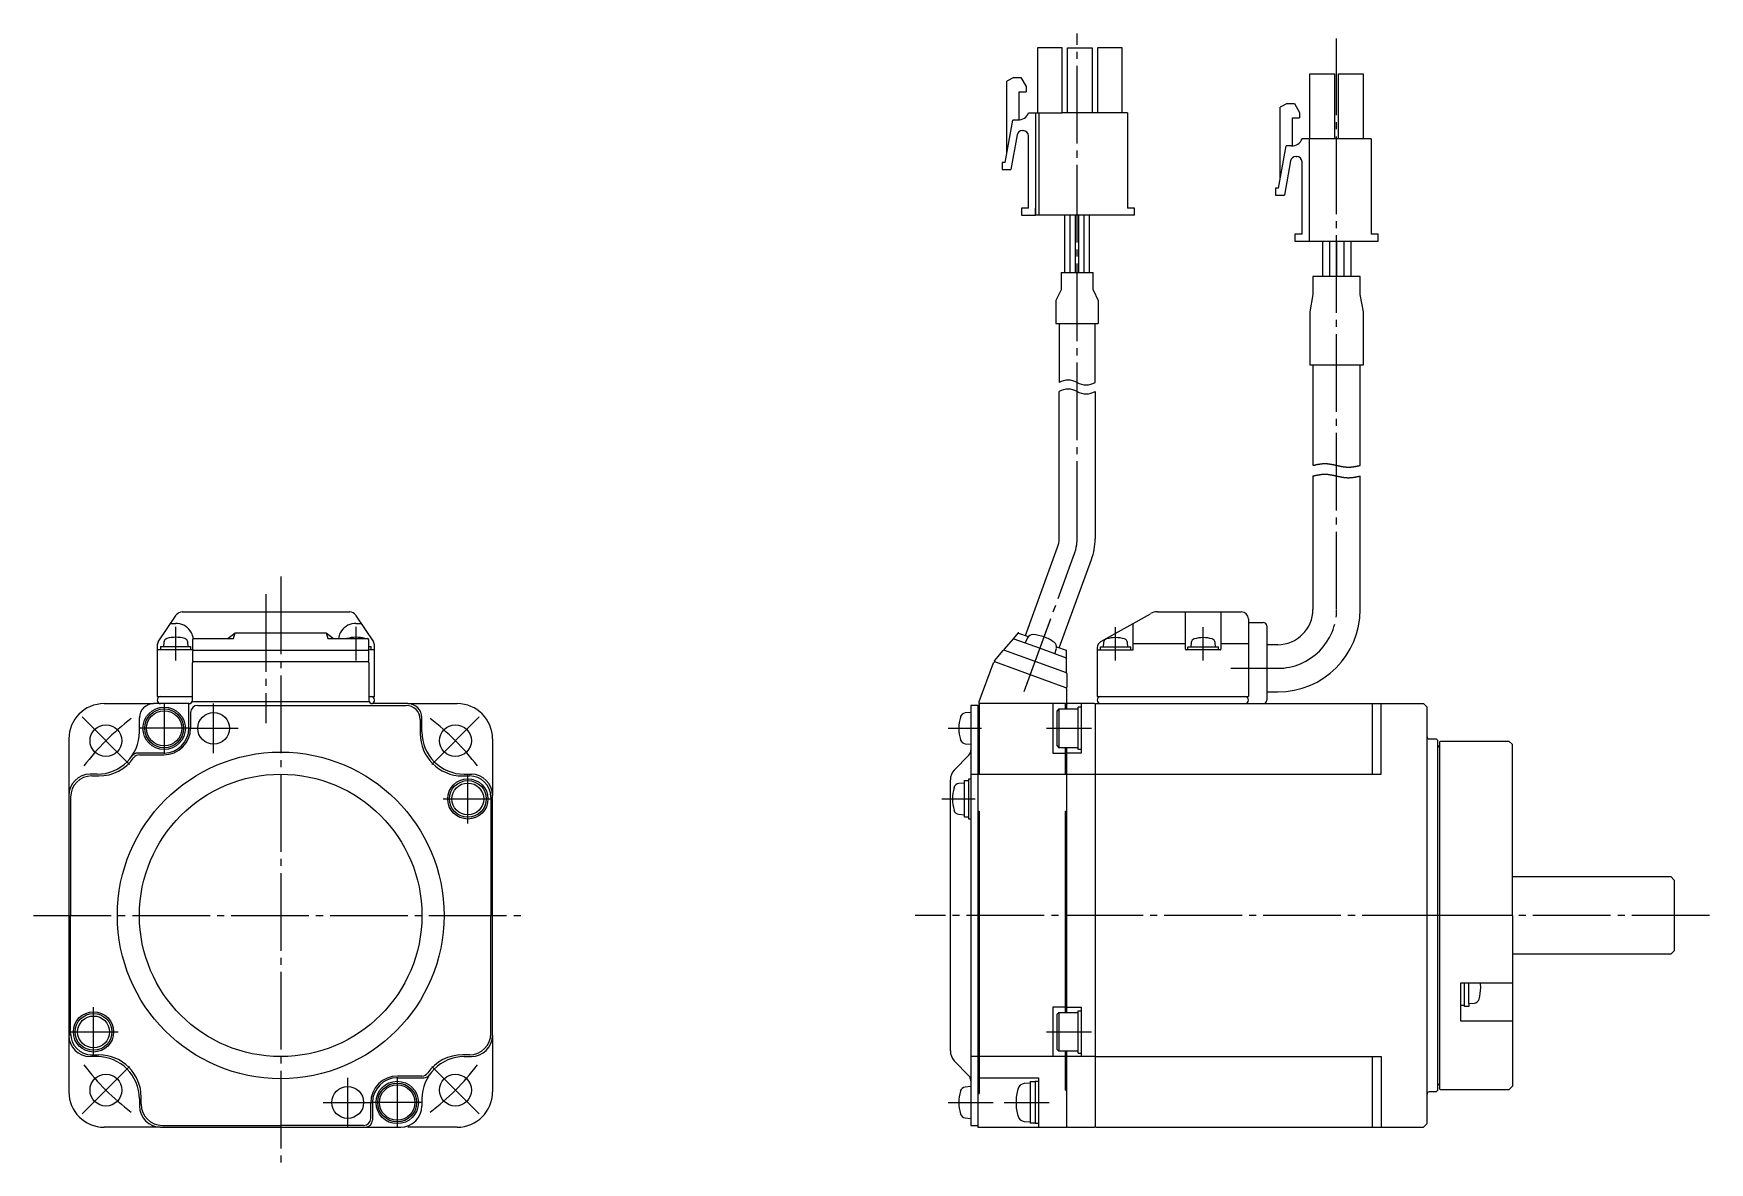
# Model space of a CAD drawing. Extents: x -187 to 203, y -169 to 144.
# Drawn here: x -187.3 to 50.1, y -36.5 to 123.4 of the extents above; entities that cross this region are included whole.
import ezdxf

# ---------------------------------------------------------------- set-up
doc = ezdxf.new("R2010")
doc.units = 0
doc.linetypes.add('DASH_CENTER', pattern=[14, 11, -1, 1, -1])
doc.layers.get('0').update_dxf_attribs({"linetype": 'CONTINUOUS'})

msp = doc.modelspace()

# ---------------------------------------------------------------- linework, layer by layer
at = {"color": 1, "linetype": 'DASH_CENTER'}
for p, q in [((-39.48, 51.83), (-39.48, 123.42)), ((-2.73, 41.85), (-2.73, 122.7)), ((-46.96, 30.23), (-39.84, 49.77)), ((-152.26, 46.5), (-152.26, -36.5)), ((-154.36, 44), (-154.36, 25.75)), ((-167.11, 34.6), (-167.11, 39.4)), ((-141.61, 39.4), (-141.61, 34.6)), ((-46.96, 30.23), (-43.3, 40.29)), ((-34.03, 34.6), (-34.03, 39.35)), ((-21.63, 34.6), (-21.63, 39.35)), ((-17.73, 33.5), (-11.08, 33.5)), ((-168.76, 28.6), (-168.76, 21.4)), ((-161.76, 21.5), (-161.76, 28.5)), ((-180.37, 26.61), (-173.65, 19.89)), ((-124.15, 26.61), (-130.87, 19.89)), ((-165.16, 25), (-172.36, 25)), ((-165.26, 25), (-158.26, 25)), ((-57.73, 25), (-53.03, 25)), ((-43.81, 25), (-37.43, 25)), ((-125.76, 11.5), (-125.76, 18.5)), ((-129.26, 15), (-122.26, 15)), ((-58.63, 15), (-53.93, 15)), ((-187.26, -1.5), (-117.26, -1.5)), ((11.87, -1.5), (-62.43, -1.5)), ((50.07, -1.5), (11.87, -1.5)), ((-178.76, -21.5), (-178.76, -14.5)), ((-182.26, -18), (-175.26, -18)), ((-43.81, -18), (-37.43, -18)), ((-173.65, -22.89), (-180.37, -29.61)), ((-130.87, -22.89), (-124.15, -29.61)), ((-142.76, -31.5), (-142.76, -24.5)), ((-135.76, -24.4), (-135.76, -31.6)), ((-146.26, -28), (-139.26, -28)), ((-132.16, -28), (-139.36, -28)), ((-57.73, -28), (-51.35, -28)), ((-49.81, -28), (-43.43, -28))]:
    msp.add_line(p, q, dxfattribs=at)
at = {"color": 7, "linetype": 'CONTINUOUS'}
for p, q in [((-45.11, 121.37), (-45.11, 112.17)), ((-41.61, 121.37), (-45.11, 121.37)), ((-41.61, 112.17), (-41.61, 121.37)), ((-40.86, 121.37), (-37.36, 121.37)), ((-40.86, 112.17), (-40.86, 121.37)), ((-37.36, 121.37), (-37.36, 112.17)), ((-33.11, 121.37), (-36.61, 121.37)), ((-36.61, 121.37), (-36.61, 112.17)), ((-33.11, 112.17), (-33.11, 121.37)), ((-48.44, 117.17), (-49.44, 116.67)), ((-49.44, 106.54), (-49.44, 116.67)), ((-48.44, 117.17), (-47.44, 117.17)), ((-47.44, 117.17), (-46.69, 115.92)), ((-6.51, 108.5), (-6.51, 117.7)), ((-6.51, 117.7), (-3.01, 117.7)), ((-3.01, 117.7), (-3.01, 108.5)), ((-2.46, 108.5), (-2.46, 117.7)), ((-2.46, 117.7), (1.04, 117.7)), ((1.04, 117.7), (1.04, 108.5)), ((-47.69, 115.17), (-46.69, 115.17)), ((-47.69, 111.17), (-47.69, 115.17)), ((-46.69, 115.92), (-46.69, 115.17)), ((-46.36, 112.17), (-42.86, 112.17)), ((-45.36, 112.17), (-45.36, 97.67)), ((-44.86, 97.67), (-44.86, 112.17)), ((-42.86, 112.17), (-41.61, 112.17)), ((-40.86, 112.17), (-41.61, 112.17)), ((-37.36, 112.17), (-40.86, 112.17)), ((-32.36, 112.17), (-37.36, 112.17)), ((-32.36, 112.17), (-32.36, 98.67)), ((-9.72, 113.5), (-10.72, 113)), ((-10.72, 102.88), (-10.72, 113)), ((-9.72, 113.5), (-8.72, 113.5)), ((-8.72, 113.5), (-7.97, 112.25)), ((-7.97, 112.25), (-7.97, 111.5)), ((-49.69, 105.17), (-48.6, 111.17)), ((-47.86, 111.17), (-48.6, 111.17)), ((-47.23, 109.67), (-47.11, 109.67)), ((-8.97, 111.5), (-7.97, 111.5)), ((-8.97, 107.5), (-8.97, 111.5)), ((-47.97, 109.05), (-48.86, 104.17)), ((-46.36, 98.67), (-46.36, 108.92)), ((-10.97, 101.5), (-9.88, 107.5)), ((-9.13, 107.5), (-9.88, 107.5)), ((2.17, 108.5), (-7.63, 108.5)), ((-6.63, 108.5), (-6.63, 94)), ((2.17, 108.5), (2.17, 95)), ((-50.11, 105.17), (-50.11, 104.17)), ((-49.69, 105.17), (-50.11, 105.17)), ((-9.25, 105.38), (-10.13, 100.5)), ((-8.51, 106), (-8.38, 106)), ((-7.63, 95), (-7.63, 105.25)), ((-50.11, 104.17), (-48.86, 104.17)), ((-11.38, 101.5), (-11.38, 100.5)), ((-10.97, 101.5), (-11.38, 101.5)), ((-11.38, 100.5), (-10.13, 100.5)), ((-46.36, 98.67), (-47.36, 98.67)), ((-47.36, 98.67), (-47.36, 97.67)), ((-47.36, 97.67), (-46.66, 97.67)), ((-46.66, 97.67), (-45.36, 97.67)), ((-45.36, 97.67), (-45.36, 98.67)), ((-31.36, 97.67), (-45.36, 97.67)), ((-45.36, 97.67), (-45.36, 97.67)), ((-41.23, 89.59), (-41.23, 97.67)), ((-40.48, 89.59), (-40.48, 97.67)), ((-39.73, 89.59), (-39.73, 97.67)), ((-39.23, 89.59), (-39.23, 97.67)), ((-38.48, 89.59), (-38.48, 97.67)), ((-37.73, 89.59), (-37.73, 97.67)), ((-31.36, 98.67), (-32.36, 98.67)), ((-31.36, 97.67), (-31.36, 98.67)), ((-8.63, 95), (-8.63, 94)), ((-7.63, 95), (-8.63, 95)), ((3.17, 95), (2.17, 95)), ((3.17, 94), (3.17, 95)), ((-8.63, 94), (3.17, 94)), ((-4.73, 94), (-4.73, 89)), ((-3.73, 94), (-3.73, 89)), ((-2.73, 94), (-2.73, 89)), ((-1.73, 94), (-1.73, 89)), ((-0.73, 94), (-0.73, 89)), ((-41.73, 89.59), (-41.73, 87.09)), ((-41.73, 89.59), (-37.23, 89.59)), ((-37.23, 87.09), (-37.23, 89.59)), ((0.62, 89), (-6.08, 89)), ((-6.08, 89), (-6.08, 86.43)), ((0.62, 86.43), (0.62, 89)), ((-41.73, 87.09), (-42.48, 85.59)), ((-42.48, 85.59), (-42.48, 82.34)), ((-37.23, 87.09), (-36.48, 85.59)), ((-36.48, 85.59), (-36.48, 82.34)), ((-6.08, 86.43), (-6.53, 84)), ((1.07, 84), (0.62, 86.43)), ((-6.53, 84), (-6.53, 76.5)), ((1.07, 76.5), (1.07, 84)), ((-42.48, 82.34), (-36.48, 82.34)), ((-42.03, 82.34), (-42.03, 73.99)), ((-36.93, 73.99), (-36.93, 82.34)), ((-6.53, 76.5), (1.07, 76.5)), ((-6.08, 76.5), (-6.08, 62.25)), ((0.62, 62.25), (0.62, 76.5)), ((-42.03, 51.83), (-42.03, 72.71)), ((-36.93, 72.71), (-36.93, 51.83)), ((-6.08, 60.75), (-6.08, 41.85)), ((0.62, 41.85), (0.62, 60.75)), ((-46.79, 38.15), (-42.24, 50.65)), ((-42, 36.41), (-37.45, 48.9)), ((-169.59, 37.25), (-167.06, 41.05)), ((-166.22, 41.5), (-164.61, 41.5)), ((-164.61, 41.5), (-154.36, 41.5)), ((-154.36, 41.5), (-144.11, 41.5)), ((-144.11, 41.5), (-142.49, 41.5)), ((-141.66, 41.05), (-139.13, 37.25)), ((-36.12, 37.29), (-29.09, 41.24)), ((-28.11, 41.5), (-16.23, 41.5)), ((-24.13, 36.2), (-24.13, 41.5)), ((-19.13, 41.5), (-19.13, 36.2)), ((-15.23, 40.5), (-15.23, 29.5)), ((-167.85, 39.87), (-167.11, 39.87)), ((-159.72, 37.71), (-158.72, 38.53)), ((-158.93, 37.71), (-158.72, 38.53)), ((-158.72, 38.53), (-145.8, 38.53)), ((-145.8, 38.53), (-144.8, 37.71)), ((-145.8, 38.53), (-145.59, 37.71)), ((-141.61, 39.87), (-140.87, 39.87)), ((-47.87, 38.47), (-48.55, 37.66)), ((-47.76, 38.5), (-46.39, 38.01)), ((-31.53, 36.2), (-31.53, 39.87)), ((-15.13, 40), (-13.13, 40)), ((-12.63, 39.5), (-12.63, 29)), ((-169.76, 36.7), (-169.76, 36.1)), ((-169.76, 36.1), (-169.76, 29.6)), ((-164.76, 36.1), (-169.66, 36.1)), ((-169.26, 36.6), (-167.11, 36.6)), ((-169.26, 36.6), (-169.26, 36.1)), ((-168.81, 37.19), (-168.86, 36.6)), ((-167.11, 36.6), (-164.96, 36.6)), ((-165.36, 36.6), (-165.41, 37.19)), ((-164.96, 36.1), (-164.96, 36.6)), ((-164.76, 37.51), (-164.76, 36.09)), ((-164.76, 36.09), (-139.76, 36.09)), ((-164.76, 35.89), (-164.76, 34.46)), ((-164.56, 37.71), (-158.93, 37.71)), ((-145.59, 37.71), (-139.96, 37.71)), ((-139.76, 36.09), (-139.76, 37.51)), ((-139.76, 36.6), (-139.46, 36.6)), ((-139.06, 36.1), (-139.76, 36.1)), ((-139.76, 34.46), (-139.76, 35.89)), ((-139.46, 36.1), (-139.46, 36.6)), ((-138.96, 36.1), (-138.96, 36.7)), ((-138.96, 29.6), (-138.96, 36.1)), ((-51.18, 34.57), (-49.95, 36.04)), ((-41, 32.85), (-49.84, 36.07)), ((-48.55, 37.66), (-49.79, 36.19)), ((-48.44, 37.69), (-44.73, 36.34)), ((-46.52, 37.82), (-46.85, 37.11)), ((-44.73, 36.34), (-41.03, 34.99)), ((-42.62, 35.57), (-42.42, 36.33)), ((-42.39, 36.55), (-41.03, 36.06)), ((-40.96, 34.9), (-40.96, 35.96)), ((-36.63, 36.42), (-36.63, 29.5)), ((-36.63, 36.1), (-31.63, 36.1)), ((-36.18, 36.1), (-36.18, 36.55)), ((-36.18, 36.55), (-31.88, 36.55)), ((-35.73, 37.14), (-35.78, 36.55)), ((-32.28, 36.55), (-32.34, 37.14)), ((-31.88, 36.1), (-31.88, 36.55)), ((-31.53, 37), (-24.13, 37)), ((-19.23, 36.1), (-24.03, 36.1)), ((-23.78, 36.55), (-19.48, 36.55)), ((-23.78, 36.1), (-23.78, 36.55)), ((-23.33, 37.14), (-23.38, 36.55)), ((-19.88, 36.55), (-19.94, 37.14)), ((-19.48, 36.1), (-19.48, 36.55)), ((-19.13, 37), (-15.23, 37)), ((-11.08, 36.85), (-12.63, 36.85)), ((-164.76, 34.46), (-139.76, 34.46)), ((-164.76, 29), (-164.76, 34.26)), ((-139.76, 34.26), (-139.76, 29)), ((-53.33, 28.79), (-51.34, 34.27)), ((-41.07, 30.75), (-51.14, 34.41)), ((-40.96, 32.98), (-40.96, 34.9)), ((-40.93, 32.76), (-40.93, 30.84)), ((-177.26, 28.5), (-170.26, 28.5)), ((-165.26, 28.5), (-170.26, 28.5)), ((-169.66, 29.5), (-164.76, 29.5)), ((-165.26, 25), (-165.26, 28.5)), ((-164.8, 28.79), (-139.71, 28.79)), ((-139.76, 29.5), (-139.06, 29.5)), ((-134.26, 28.5), (-139.26, 28.5)), ((-134.26, 28.5), (-127.26, 28.5)), ((-53.33, 28.5), (-53.33, 28.79)), ((-53.33, 28.5), (-53.33, 18.5)), ((-41.13, 28.5), (-53.33, 28.5)), ((-42.93, 28.5), (-42.93, 21.5)), ((-41.13, 27.75), (-41.13, 28.5)), ((-41.13, 28.5), (-40.93, 28.5)), ((-40.93, 28.5), (-40.93, 30.56)), ((-40.93, 28.5), (-40.93, 28.4)), ((-40.83, 28.5), (-40.93, 28.4)), ((-37.03, 28.5), (-40.83, 28.5)), ((-38.93, 28.5), (-38.93, 21.5)), ((-36.93, 28.4), (-37.03, 28.5)), ((-36.93, 28.4), (-36.83, 28.5)), ((-36.83, 28.5), (9.57, 28.5)), ((-36.63, 29.5), (-15.23, 29.5)), ((-12.63, 30.15), (-11.08, 30.15)), ((2.37, 18.5), (2.37, 28.5)), ((3.57, 18.5), (3.57, 28.5)), ((9.57, 28.5), (10.07, 28)), ((-172.26, 24.5), (-172.26, 26.5)), ((-165.01, 27.25), (-165.01, 25.05)), ((-164.01, 28.25), (-152.26, 28.25)), ((-152.26, 28.25), (-134.51, 28.25)), ((-132.51, 26.25), (-132.51, 24.25)), ((-132.26, 24.5), (-132.26, 26.5)), ((-54.53, 27.25), (-55.32, 27.18)), ((-54.53, 28.25), (-54.53, -31.25)), ((-53.53, 28.25), (-54.53, 28.25)), ((-53.53, 28.25), (-53.53, -31.5)), ((-53.33, 28.25), (-53.53, 28.25)), ((-42.06, 27.75), (-42.31, 27.5)), ((-42.31, 22.5), (-42.31, 27.5)), ((-42.06, 27.75), (-42.06, 22.25)), ((-42.06, 27.75), (-39.31, 27.75)), ((-40.93, 27.75), (-40.93, 28.4)), ((-39.31, 22), (-39.31, 28)), ((-38.93, 28), (-39.31, 28)), ((-36.93, 28.4), (-36.93, -31.4)), ((10.07, -31), (10.07, 28)), ((-182.26, 23.5), (-182.26, 15.5)), ((-168.76, 21.5), (-172.51, 21.5)), ((-122.26, 23.5), (-122.26, 15.5)), ((-55.32, 22.82), (-54.53, 22.75)), ((-42.93, 21.5), (-41.13, 21.5)), ((-42.31, 22.5), (-42.06, 22.25)), ((-39.31, 22.25), (-42.06, 22.25)), ((-41.13, 18.5), (-41.13, 22.25)), ((-40.93, -15.25), (-40.93, 22.25)), ((-38.93, 21.5), (-40.93, 21.5)), ((-38.93, 22), (-39.31, 22)), ((10.37, 23.5), (11.37, 23.5)), ((11.37, 23.5), (11.57, 23.3)), ((11.57, 23.3), (11.57, -26.3)), ((11.77, 22.4), (11.87, 22.4)), ((11.87, 23.1), (11.97, 23.2)), ((11.87, -26.1), (11.87, 23.1)), ((11.97, 23.2), (21.67, 23.2)), ((21.67, 23.2), (22.17, 22.7)), ((22.17, -1.5), (22.17, 22.7)), ((-172.26, 21.25), (-168.81, 21.25)), ((-56.87, 19.09), (-54.82, 21.21)), ((-178.26, 18.5), (-179.26, 18.5)), ((-179.01, 18.25), (-178.01, 18.25)), ((-126.51, 18.25), (-125.51, 18.25)), ((-126.26, 18.5), (-125.26, 18.5)), ((-57.43, -20.7), (-57.43, 17.7)), ((-55.43, 17.25), (-56.22, 17.18)), ((-55.43, 12.4), (-55.43, 17.6)), ((-55.43, 17.6), (-54.83, 17.6)), ((-54.83, 12.15), (-54.83, 17.85)), ((-54.83, 17.85), (-54.53, 17.85)), ((-54.53, 18.5), (-53.53, 18.5)), ((-53.53, 18.5), (-40.93, 18.5)), ((-40.93, 18.5), (-36.93, 18.5)), ((-36.93, 18.5), (3.57, 18.5)), ((-182.26, 15.5), (-182.26, -18.5)), ((-182.01, 15.25), (-182.01, -1.5)), ((-122.51, 15.25), (-122.51, -1.5)), ((-122.26, -18.5), (-122.26, 15.5)), ((-56.22, 12.82), (-55.43, 12.75)), ((-54.83, 12.4), (-55.43, 12.4)), ((-54.53, 12.15), (-54.83, 12.15)), ((-53.53, 13.25), (-53.33, 13.25)), ((-53.33, 13.25), (-53.33, -26.75)), ((-41.13, 13.25), (-40.93, 13.25)), ((-41.13, -15.25), (-41.13, 13.25)), ((22.17, 4), (44.57, 4)), ((44.57, 4), (45.07, 3.5)), ((45.07, 3.5), (45.07, -6.5)), ((-182.01, -18.5), (-182.01, -1.5)), ((-122.51, -18.25), (-122.51, -1.5)), ((22.17, -1.5), (22.17, -25.7)), ((44.57, -7), (22.17, -7)), ((45.07, -6.5), (44.57, -7)), ((14.87, -16.46), (14.87, -11.04)), ((14.87, -11.04), (22.17, -11.04)), ((15.37, -14.4), (15.37, -11.04)), ((15.97, -14), (15.97, -11.04)), ((15.97, -14), (16.75, -13.93)), ((15.97, -14), (15.97, -14.4)), ((-42.93, -14.5), (-42.93, -21.5)), ((-41.13, -14.5), (-42.93, -14.5)), ((-42.06, -15.25), (-42.31, -15.5)), ((-42.31, -20.5), (-42.31, -15.5)), ((-42.06, -15.25), (-42.06, -20.75)), ((-42.06, -15.25), (-39.31, -15.25)), ((-40.93, -14.5), (-38.93, -14.5)), ((-39.31, -21), (-39.31, -15)), ((-39.31, -15), (-38.93, -15)), ((-38.93, -14.5), (-38.93, -21.5)), ((15.37, -14.25), (14.87, -14.25)), ((22.17, -16.46), (14.87, -16.46)), ((15.37, -14.4), (15.37, -14.25)), ((15.97, -14.4), (15.37, -14.4)), ((-182.26, -18.5), (-182.26, -26.5)), ((-122.26, -18.5), (-122.26, -26.5)), ((-179.01, -21.25), (-178.01, -21.25)), ((-125.51, -21.25), (-126.51, -21.25)), ((-42.31, -20.5), (-42.06, -20.75)), ((-39.31, -20.75), (-42.06, -20.75)), ((-41.13, -26.25), (-41.13, -20.75)), ((-40.93, -31.5), (-40.93, -20.75)), ((-39.31, -21), (-38.93, -21)), ((-178.26, -21.5), (-179.26, -21.5)), ((-126.26, -21.5), (-125.26, -21.5)), ((-54.82, -24.21), (-56.87, -22.09)), ((-53.53, -21.5), (-54.53, -21.5)), ((-41.13, -21.5), (-53.33, -21.5)), ((-36.93, -21.5), (-40.93, -21.5)), ((-36.93, -21.5), (3.57, -21.5)), ((2.37, -31.5), (2.37, -21.5)), ((3.57, -21.5), (3.57, -31.5)), ((-135.76, -24.5), (-132, -24.5)), ((-132.25, -24.25), (-135.71, -24.25)), ((-54.53, -25.75), (-55.32, -25.82)), ((-53.33, -24.5), (-44.93, -24.5)), ((-46.13, -25.25), (-46.98, -25.32)), ((-46.13, -25.05), (-45.43, -25.05)), ((-46.13, -25.05), (-46.13, -30.95)), ((-45.43, -25), (-45.43, -31)), ((-45.43, -25), (-44.93, -25)), ((-44.93, -24.5), (-44.93, -31.5)), ((11.77, -25.4), (11.87, -25.4)), ((11.97, -26.2), (11.87, -26.1)), ((22.17, -25.7), (21.67, -26.2)), ((-172.26, -27.5), (-172.26, -28.5)), ((-172.01, -28.25), (-172.01, -27.25)), ((-139.51, -30.25), (-139.51, -28.05)), ((-139.26, -28), (-139.26, -30.5)), ((-132.26, -27.5), (-132.26, -28.5)), ((-53.53, -26.75), (-53.33, -26.75)), ((-41.13, -26.25), (-40.93, -26.25)), ((11.37, -26.5), (10.37, -26.5)), ((11.57, -26.3), (11.37, -26.5)), ((21.67, -26.2), (11.97, -26.2)), ((-55.32, -30.18), (-54.53, -30.25)), ((-46.98, -30.68), (-46.13, -30.75)), ((-169.26, -31.5), (-177.26, -31.5)), ((-169.26, -31.5), (-135.26, -31.5)), ((-169.01, -31.25), (-152.26, -31.25)), ((-140.51, -31.25), (-152.26, -31.25)), ((-127.26, -31.5), (-134.26, -31.5)), ((-54.53, -31.25), (-53.53, -31.25)), ((-53.53, -31.5), (-44.93, -31.5)), ((-45.43, -30.95), (-46.13, -30.95)), ((-44.93, -31), (-45.43, -31)), ((-44.93, -31.5), (-40.93, -31.5)), ((-40.93, -31.4), (-40.83, -31.5)), ((-40.83, -31.5), (-37.03, -31.5)), ((-37.03, -31.5), (-36.93, -31.4)), ((-36.93, -31.4), (-36.83, -31.5)), ((-36.83, -31.5), (9.57, -31.5)), ((9.57, -31.5), (10.07, -31))]:
    msp.add_line(p, q, dxfattribs=at)
at = {"color": 2}
for points in [[(-6.08, 62.25, 0), (-6.05, 62.26, 0), (-6.02, 62.26, 0), (-5.99, 62.27, 0), (-5.96, 62.28, 0), (-5.93, 62.28, 0), (-5.9, 62.29, 0), (-5.87, 62.3, 0), (-5.84, 62.3, 0), (-5.81, 62.31, 0), (-5.78, 62.32, 0), (-5.75, 62.32, 0), (-5.72, 62.33, 0), (-5.69, 62.34, 0), (-5.66, 62.34, 0), (-5.63, 62.35, 0), (-5.6, 62.35, 0), (-5.57, 62.36, 0), (-5.54, 62.37, 0), (-5.51, 62.37, 0), (-5.48, 62.38, 0), (-5.45, 62.38, 0), (-5.42, 62.39, 0), (-5.39, 62.4, 0), (-5.36, 62.4, 0), (-5.33, 62.41, 0), (-5.3, 62.41, 0), (-5.27, 62.42, 0), (-5.24, 62.42, 0), (-5.21, 62.43, 0), (-5.18, 62.43, 0), (-5.15, 62.44, 0), (-5.12, 62.44, 0), (-5.09, 62.45, 0), (-5.06, 62.45, 0), (-5.03, 62.45, 0), (-5, 62.46, 0), (-4.97, 62.46, 0), (-4.94, 62.47, 0), (-4.91, 62.47, 0), (-4.88, 62.47, 0), (-4.85, 62.48, 0), (-4.82, 62.48, 0), (-4.79, 62.48, 0), (-4.76, 62.48, 0), (-4.73, 62.49, 0), (-4.7, 62.49, 0), (-4.67, 62.49, 0), (-4.64, 62.49, 0), (-4.61, 62.49, 0), (-4.58, 62.5, 0), (-4.55, 62.5, 0), (-4.52, 62.5, 0), (-4.49, 62.5, 0), (-4.46, 62.5, 0), (-4.43, 62.5, 0), (-4.4, 62.5, 0), (-4.37, 62.5, 0), (-4.34, 62.5, 0), (-4.31, 62.5, 0), (-4.28, 62.5, 0), (-4.25, 62.5, 0), (-4.22, 62.5, 0), (-4.19, 62.49, 0), (-4.16, 62.49, 0), (-4.13, 62.49, 0), (-4.1, 62.49, 0), (-4.07, 62.49, 0), (-4.04, 62.48, 0), (-4.01, 62.48, 0), (-3.98, 62.48, 0), (-3.95, 62.47, 0), (-3.92, 62.47, 0), (-3.89, 62.47, 0), (-3.86, 62.46, 0), (-3.83, 62.46, 0), (-3.8, 62.46, 0), (-3.77, 62.45, 0), (-3.74, 62.45, 0), (-3.71, 62.44, 0), (-3.68, 62.44, 0), (-3.65, 62.43, 0), (-3.62, 62.43, 0), (-3.59, 62.43, 0), (-3.56, 62.42, 0), (-3.53, 62.41, 0), (-3.5, 62.41, 0), (-3.47, 62.4, 0), (-3.44, 62.4, 0), (-3.41, 62.39, 0), (-3.38, 62.39, 0), (-3.35, 62.38, 0), (-3.32, 62.38, 0), (-3.29, 62.37, 0), (-3.26, 62.36, 0), (-3.23, 62.36, 0), (-3.2, 62.35, 0), (-3.17, 62.35, 0), (-3.14, 62.34, 0), (-3.11, 62.33, 0), (-3.08, 62.33, 0), (-3.05, 62.32, 0), (-3.02, 62.31, 0), (-2.99, 62.31, 0), (-2.96, 62.3, 0), (-2.93, 62.29, 0), (-2.9, 62.29, 0), (-2.87, 62.28, 0), (-2.84, 62.27, 0), (-2.81, 62.27, 0), (-2.78, 62.26, 0), (-2.75, 62.25, 0), (-2.72, 62.25, 0), (-2.69, 62.24, 0), (-2.66, 62.23, 0), (-2.63, 62.23, 0), (-2.6, 62.22, 0), (-2.57, 62.21, 0), (-2.54, 62.21, 0), (-2.51, 62.2, 0), (-2.48, 62.19, 0), (-2.45, 62.19, 0), (-2.42, 62.18, 0), (-2.39, 62.17, 0), (-2.36, 62.17, 0), (-2.33, 62.16, 0), (-2.3, 62.15, 0), (-2.27, 62.15, 0), (-2.24, 62.14, 0), (-2.21, 62.14, 0), (-2.18, 62.13, 0), (-2.15, 62.12, 0), (-2.12, 62.12, 0), (-2.09, 62.11, 0), (-2.06, 62.11, 0), (-2.03, 62.1, 0), (-2, 62.1, 0), (-1.97, 62.09, 0), (-1.94, 62.09, 0), (-1.91, 62.08, 0), (-1.88, 62.08, 0), (-1.85, 62.07, 0), (-1.82, 62.07, 0), (-1.79, 62.06, 0), (-1.76, 62.06, 0), (-1.73, 62.05, 0), (-1.7, 62.05, 0), (-1.67, 62.04, 0), (-1.64, 62.04, 0), (-1.61, 62.04, 0), (-1.58, 62.03, 0), (-1.55, 62.03, 0), (-1.52, 62.03, 0), (-1.49, 62.02, 0), (-1.46, 62.02, 0), (-1.43, 62.02, 0), (-1.4, 62.01, 0), (-1.37, 62.01, 0), (-1.34, 62.01, 0), (-1.31, 62.01, 0), (-1.28, 62.01, 0), (-1.25, 62, 0), (-1.22, 62, 0), (-1.19, 62, 0), (-1.16, 62, 0), (-1.13, 62, 0), (-1.1, 62, 0), (-1.07, 62, 0), (-1.04, 62, 0), (-1.01, 62, 0), (-0.98, 62, 0), (-0.95, 62, 0), (-0.92, 62, 0), (-0.89, 62, 0), (-0.86, 62.01, 0), (-0.83, 62.01, 0), (-0.8, 62.01, 0), (-0.77, 62.01, 0), (-0.74, 62.01, 0), (-0.71, 62.02, 0), (-0.68, 62.02, 0), (-0.65, 62.02, 0), (-0.62, 62.02, 0), (-0.59, 62.03, 0), (-0.56, 62.03, 0), (-0.53, 62.03, 0), (-0.5, 62.04, 0), (-0.47, 62.04, 0), (-0.44, 62.05, 0), (-0.41, 62.05, 0), (-0.38, 62.05, 0), (-0.35, 62.06, 0), (-0.32, 62.06, 0), (-0.29, 62.07, 0), (-0.26, 62.07, 0), (-0.23, 62.08, 0), (-0.2, 62.08, 0), (-0.17, 62.09, 0), (-0.14, 62.09, 0), (-0.11, 62.1, 0), (-0.08, 62.1, 0), (-0.05, 62.11, 0), (-0.02, 62.12, 0), (0.01, 62.12, 0), (0.05, 62.13, 0), (0.08, 62.13, 0), (0.11, 62.14, 0), (0.14, 62.15, 0), (0.17, 62.15, 0), (0.2, 62.16, 0), (0.23, 62.16, 0), (0.26, 62.17, 0), (0.29, 62.18, 0), (0.32, 62.18, 0), (0.35, 62.19, 0), (0.38, 62.2, 0), (0.41, 62.2, 0), (0.44, 62.21, 0), (0.47, 62.22, 0), (0.5, 62.22, 0), (0.53, 62.23, 0), (0.56, 62.24, 0), (0.59, 62.24, 0), (0.62, 62.25, 0)], [(-6.08, 60.75, 0), (-6.05, 60.76, 0), (-6.02, 60.76, 0), (-5.99, 60.77, 0), (-5.96, 60.78, 0), (-5.93, 60.78, 0), (-5.9, 60.79, 0), (-5.87, 60.8, 0), (-5.84, 60.8, 0), (-5.81, 60.81, 0), (-5.78, 60.82, 0), (-5.75, 60.82, 0), (-5.72, 60.83, 0), (-5.69, 60.84, 0), (-5.66, 60.84, 0), (-5.63, 60.85, 0), (-5.6, 60.85, 0), (-5.57, 60.86, 0), (-5.54, 60.87, 0), (-5.51, 60.87, 0), (-5.48, 60.88, 0), (-5.45, 60.88, 0), (-5.42, 60.89, 0), (-5.39, 60.9, 0), (-5.36, 60.9, 0), (-5.33, 60.91, 0), (-5.3, 60.91, 0), (-5.27, 60.92, 0), (-5.24, 60.92, 0), (-5.21, 60.93, 0), (-5.18, 60.93, 0), (-5.15, 60.94, 0), (-5.12, 60.94, 0), (-5.09, 60.95, 0), (-5.06, 60.95, 0), (-5.03, 60.95, 0), (-5, 60.96, 0), (-4.97, 60.96, 0), (-4.94, 60.97, 0), (-4.91, 60.97, 0), (-4.88, 60.97, 0), (-4.85, 60.98, 0), (-4.82, 60.98, 0), (-4.79, 60.98, 0), (-4.76, 60.98, 0), (-4.73, 60.99, 0), (-4.7, 60.99, 0), (-4.67, 60.99, 0), (-4.64, 60.99, 0), (-4.61, 60.99, 0), (-4.58, 61, 0), (-4.55, 61, 0), (-4.52, 61, 0), (-4.49, 61, 0), (-4.46, 61, 0), (-4.43, 61, 0), (-4.4, 61, 0), (-4.37, 61, 0), (-4.34, 61, 0), (-4.31, 61, 0), (-4.28, 61, 0), (-4.25, 61, 0), (-4.22, 61, 0), (-4.19, 60.99, 0), (-4.16, 60.99, 0), (-4.13, 60.99, 0), (-4.1, 60.99, 0), (-4.07, 60.99, 0), (-4.04, 60.98, 0), (-4.01, 60.98, 0), (-3.98, 60.98, 0), (-3.95, 60.97, 0), (-3.92, 60.97, 0), (-3.89, 60.97, 0), (-3.86, 60.96, 0), (-3.83, 60.96, 0), (-3.8, 60.96, 0), (-3.77, 60.95, 0), (-3.74, 60.95, 0), (-3.71, 60.94, 0), (-3.68, 60.94, 0), (-3.65, 60.93, 0), (-3.62, 60.93, 0), (-3.59, 60.93, 0), (-3.56, 60.92, 0), (-3.53, 60.91, 0), (-3.5, 60.91, 0), (-3.47, 60.9, 0), (-3.44, 60.9, 0), (-3.41, 60.89, 0), (-3.38, 60.89, 0), (-3.35, 60.88, 0), (-3.32, 60.88, 0), (-3.29, 60.87, 0), (-3.26, 60.86, 0), (-3.23, 60.86, 0), (-3.2, 60.85, 0), (-3.17, 60.85, 0), (-3.14, 60.84, 0), (-3.11, 60.83, 0), (-3.08, 60.83, 0), (-3.05, 60.82, 0), (-3.02, 60.81, 0), (-2.99, 60.81, 0), (-2.96, 60.8, 0), (-2.93, 60.79, 0), (-2.9, 60.79, 0), (-2.87, 60.78, 0), (-2.84, 60.77, 0), (-2.81, 60.77, 0), (-2.78, 60.76, 0), (-2.75, 60.75, 0), (-2.72, 60.75, 0), (-2.69, 60.74, 0), (-2.66, 60.73, 0), (-2.63, 60.73, 0), (-2.6, 60.72, 0), (-2.57, 60.71, 0), (-2.54, 60.71, 0), (-2.51, 60.7, 0), (-2.48, 60.69, 0), (-2.45, 60.69, 0), (-2.42, 60.68, 0), (-2.39, 60.67, 0), (-2.36, 60.67, 0), (-2.33, 60.66, 0), (-2.3, 60.65, 0), (-2.27, 60.65, 0), (-2.24, 60.64, 0), (-2.21, 60.64, 0), (-2.18, 60.63, 0), (-2.15, 60.62, 0), (-2.12, 60.62, 0), (-2.09, 60.61, 0), (-2.06, 60.61, 0), (-2.03, 60.6, 0), (-2, 60.6, 0), (-1.97, 60.59, 0), (-1.94, 60.59, 0), (-1.91, 60.58, 0), (-1.88, 60.58, 0), (-1.85, 60.57, 0), (-1.82, 60.57, 0), (-1.79, 60.56, 0), (-1.76, 60.56, 0), (-1.73, 60.55, 0), (-1.7, 60.55, 0), (-1.67, 60.54, 0), (-1.64, 60.54, 0), (-1.61, 60.54, 0), (-1.58, 60.53, 0), (-1.55, 60.53, 0), (-1.52, 60.53, 0), (-1.49, 60.52, 0), (-1.46, 60.52, 0), (-1.43, 60.52, 0), (-1.4, 60.51, 0), (-1.37, 60.51, 0), (-1.34, 60.51, 0), (-1.31, 60.51, 0), (-1.28, 60.51, 0), (-1.25, 60.5, 0), (-1.22, 60.5, 0), (-1.19, 60.5, 0), (-1.16, 60.5, 0), (-1.13, 60.5, 0), (-1.1, 60.5, 0), (-1.07, 60.5, 0), (-1.04, 60.5, 0), (-1.01, 60.5, 0), (-0.98, 60.5, 0), (-0.95, 60.5, 0), (-0.92, 60.5, 0), (-0.89, 60.5, 0), (-0.86, 60.51, 0), (-0.83, 60.51, 0), (-0.8, 60.51, 0), (-0.77, 60.51, 0), (-0.74, 60.51, 0), (-0.71, 60.52, 0), (-0.68, 60.52, 0), (-0.65, 60.52, 0), (-0.62, 60.52, 0), (-0.59, 60.53, 0), (-0.56, 60.53, 0), (-0.53, 60.53, 0), (-0.5, 60.54, 0), (-0.47, 60.54, 0), (-0.44, 60.55, 0), (-0.41, 60.55, 0), (-0.38, 60.55, 0), (-0.35, 60.56, 0), (-0.32, 60.56, 0), (-0.29, 60.57, 0), (-0.26, 60.57, 0), (-0.23, 60.58, 0), (-0.2, 60.58, 0), (-0.17, 60.59, 0), (-0.14, 60.59, 0), (-0.11, 60.6, 0), (-0.08, 60.6, 0), (-0.05, 60.61, 0), (-0.02, 60.62, 0), (0.01, 60.62, 0), (0.05, 60.63, 0), (0.08, 60.63, 0), (0.11, 60.64, 0), (0.14, 60.65, 0), (0.17, 60.65, 0), (0.2, 60.66, 0), (0.23, 60.66, 0), (0.26, 60.67, 0), (0.29, 60.68, 0), (0.32, 60.68, 0), (0.35, 60.69, 0), (0.38, 60.7, 0), (0.41, 60.7, 0), (0.44, 60.71, 0), (0.47, 60.72, 0), (0.5, 60.72, 0), (0.53, 60.73, 0), (0.56, 60.74, 0), (0.59, 60.74, 0), (0.62, 60.75, 0)]]:
    msp.add_polyline3d(points, dxfattribs=at)
at = {"color": 7, "linetype": 'CONTINUOUS'}
for centre, radius in [((-168.76, 25), 3), ((-168.76, 25), 2.75), ((-168.76, 25), 2.5), ((-161.76, 25), 2.25), ((-177.01, 23.25), 2.25), ((-127.51, 23.25), 2.25), ((-152.26, -1.5), 23.13), ((-152.26, -1.5), 20), ((-125.76, 15), 2.85), ((-125.76, 15), 2.6), ((-125.76, 15), 2.25), ((-178.76, -18), 2.85), ((-178.76, -18), 2.6), ((-178.76, -18), 2.25), ((-177.01, -26.25), 2.25), ((-142.76, -28), 2.25), ((-135.76, -28), 3), ((-135.76, -28), 2.75), ((-135.76, -28), 2.5), ((-127.51, -26.25), 2.25)]:
    msp.add_circle(centre, radius, dxfattribs=at)
for centre, radius, start, end in [((-47.81, 112.72), 1.55, 268.1333, 339.2468), ((-47.23, 108.92), 0.75, 90, 169.6952), ((-47.11, 108.92), 0.75, 0, 90), ((-9.08, 109.05), 1.55, 268.1333, 339.2468), ((-8.51, 105.25), 0.75, 90, 169.6952), ((-8.38, 105.25), 0.75, 0, 90), ((-45.48, 51.83), 3.45, 340, 0), ((-45.48, 51.83), 8.55, 340, 360), ((-166.22, 40.5), 1, 90, 146.3099), ((-142.49, 40.5), 1, 33.6901, 90), ((-28.11, 39.5), 2, 90, 119.3578), ((-16.23, 40.5), 1, 0, 90), ((-11.08, 41.85), 11.7, 270, 0), ((-11.08, 41.85), 5, 270, 0), ((-167.11, 37.37), 2.5, 84.2608, 90), ((-167.11, 37.37), 2.5, 27.6248, 84.2608), ((-167.11, 37.37), 2.5, 7.6193, 27.6248), ((-141.61, 37.37), 2.5, 152.3752, 172.0699), ((-141.61, 37.37), 2.5, 95.7392, 152.3752), ((-141.61, 37.37), 2.5, 90, 95.7392), ((-47.79, 38.41), 0.1, 70, 139.8637), ((-45.79, 37.48), 0.8, 85.4427, 155), ((-46.21, 32.3), 6, 70, 85.4427), ((-15.13, 39.9), 0.1, 90, 180), ((-13.13, 39.5), 0.5, 0, 90), ((-168.76, 36.7), 1, 146.3099, 180), ((-169.66, 36), 0.1, 90, 180), ((-168.21, 37.14), 0.6, 106.3877, 175), ((-167.11, 33.4), 4.5, 90, 106.3877), ((-167.11, 33.4), 4.5, 73.6123, 90), ((-166.01, 37.14), 0.6, 5, 73.6123), ((-164.56, 37.51), 0.2, 90, 180), ((-164.56, 35.89), 0.2, 90, 180), ((-141.61, 33.4), 4.5, 90, 106.546), ((-141.61, 33.4), 4.5, 73.6123, 90), ((-139.96, 37.51), 0.2, 0, 90), ((-139.96, 35.89), 0.2, 0, 90), ((-139.96, 36.7), 1, 0, 33.6901), ((-139.06, 36), 0.1, 0, 90), ((-49.87, 35.97), 0.1, 70, 140), ((-49.71, 36.13), 0.1, 139.8637, 250), ((-48.48, 37.6), 0.1, 70, 139.8637), ((-46.21, 32.3), 6, 54.5573, 70), ((-43.19, 36.54), 0.8, 345, 54.5573), ((-41.06, 35.96), 0.1, 0.1363, 70), ((-35.63, 36.42), 1, 119.3578, 180), ((-35.13, 37.09), 0.6, 106.3877, 175), ((-34.03, 33.35), 4.5, 90, 106.3877), ((-34.03, 33.35), 4.5, 73.6123, 90), ((-32.93, 37.09), 0.6, 5, 73.6123), ((-31.63, 36.2), 0.1, 270, 0), ((-24.03, 36.2), 0.1, 180, 270), ((-22.73, 37.09), 0.6, 106.3877, 175), ((-21.63, 33.35), 4.5, 90, 106.3877), ((-21.63, 33.35), 4.5, 73.6123, 90), ((-20.53, 37.09), 0.6, 5, 73.6123), ((-19.23, 36.2), 0.1, 270, 0), ((-164.56, 34.26), 0.2, 90, 180), ((-139.96, 34.26), 0.2, 0, 90), ((-51.15, 34.21), 0.2, 70, 160), ((-51.1, 34.51), 0.1, 140, 250), ((-41.06, 34.9), 0.1, 0.1363, 70), ((-41.06, 32.98), 0.1, 250, 0.1363), ((-41.03, 32.76), 0.1, 0, 70), ((-177.26, 23.5), 5, 90, 180), ((-170.26, 26.5), 2, 90, 180), ((-169.66, 29.6), 0.1, 180, 270), ((-169.26, 29), 0.5, 90, 270), ((-165.26, 29), 0.5, 270, 0), ((-139.26, 29), 0.5, 180, 270), ((-139.46, 29), 0.5, 281.537, 90), ((-139.06, 29.6), 0.1, 270, 0), ((-134.26, 26.5), 2, 0, 90), ((-127.26, 23.5), 5, 0, 90), ((-41.03, 30.84), 0.1, 250, 360), ((-41.13, 30.56), 0.2, 0, 70), ((-36.13, 29), 0.5, 90, 270), ((-15.73, 29), 0.5, 270, 90), ((-13.13, 29), 0.5, 270, 0), ((-164.01, 27.25), 1, 90, 180), ((-134.51, 26.25), 2, 0, 90), ((-50.23, 25), 6, 164.5573, 180), ((-55.25, 26.38), 0.8, 95, 164.5573), ((-178.26, 24.5), 6, 270, 0), ((-168.81, 25.05), 3.8, 270, 360), ((-168.76, 25), 3.5, 270, 360), ((-126.51, 24.25), 6, 180, 270), ((-126.26, 24.5), 6, 180, 270), ((-50.23, 25), 6, 180, 195.4427), ((10.37, 23.8), 0.3, 180, 270), ((-172.51, 20.5), 1, 90, 145.1501), ((-55.25, 23.62), 0.8, 195.4427, 265), ((-55.53, 21.91), 1, 315.971, 0), ((11.77, 22.6), 0.2, 180, 270), ((-178.01, 24.25), 6, 270, 325.1501), ((-172.26, 20.25), 1, 90, 145.1501), ((-55.43, 17.7), 2, 135.971, 180), ((-179.26, 15.5), 3, 90, 180), ((-179.01, 15.25), 3, 90, 180), ((-125.51, 15.25), 3, 0, 90), ((-125.26, 15.5), 3, 0, 90), ((-56.15, 16.38), 0.8, 95, 164.5573), ((-51.13, 15), 6, 164.5573, 180), ((-51.13, 15), 6, 180, 195.4427), ((-56.15, 13.62), 0.8, 195.4427, 265), ((11.67, -11.75), 6, 344.5573, 0), ((11.67, -11.75), 6, 0, 6.7695), ((16.68, -13.13), 0.8, 275, 344.5573), ((-179.26, -18.5), 3, 180, 270), ((-179.01, -18.25), 3, 180, 270), ((-125.51, -18.25), 3, 270, 0), ((-125.26, -18.5), 3, 270, 0), ((-178.01, -27.25), 6, 0, 90), ((-126.51, -27.25), 6, 90, 145.1501), ((-55.43, -20.7), 2, 180, 224.029), ((-178.26, -27.5), 6, 0, 90), ((-126.26, -27.5), 6, 90, 180), ((-135.71, -28.05), 3.8, 90, 180), ((-135.76, -28), 3.5, 90, 180), ((-132.25, -23.25), 1, 270, 325.1501), ((-132, -23.5), 1, 270, 325.1501), ((-55.25, -26.62), 0.8, 95, 164.5573), ((-55.53, -24.91), 1, 360, 44.029), ((-41.13, -28), 7, 163.743, 180), ((-46.89, -26.32), 1, 95, 163.743), ((11.77, -25.6), 0.2, 90, 180), ((-177.26, -26.5), 5, 180, 270), ((-169.01, -28.25), 3, 180, 270), ((-127.26, -26.5), 5, 270, 0), ((-50.23, -28), 6, 164.5573, 180), ((-50.23, -28), 6, 180, 195.4427), ((-41.13, -28), 7, 180, 196.257), ((10.37, -26.8), 0.3, 90, 180), ((-169.26, -28.5), 3, 180, 270), ((-140.51, -30.25), 1, 270, 0), ((-140.26, -30.5), 1, 270, 0), ((-135.26, -28.5), 3, 270, 0), ((-55.25, -29.38), 0.8, 195.4427, 265), ((-46.89, -29.68), 1, 196.257, 265)]:
    msp.add_arc(centre, radius, start, end, dxfattribs=at)
at = {"color": 2, "linetype": 'CONTINUOUS'}
for centre, start, end in [((-40.76, 71.78), 60, 120), ((-38.21, 76.2), 240, 300), ((-40.76, 70.5), 60, 120), ((-38.21, 74.92), 240, 300)]:
    msp.add_arc(centre, 2.55, start, end, dxfattribs=at)
at = {"color": 1, "linetype": 'DASH_CENTER'}
for centre, radius, start, end in [((-45.48, 51.83), 6, 340, 0), ((-11.08, 41.85), 8.35, 270, 0), ((-152.26, -1.5), 35, 127.2182, 142.7818), ((-152.26, -1.5), 35, 37.2182, 52.7818), ((-152.26, -1.5), 35, 217.2182, 232.7818), ((-152.26, -1.5), 35, 307.2182, 322.7818)]:
    msp.add_arc(centre, radius, start, end, dxfattribs=at)

doc.saveas('drawing.dxf')
